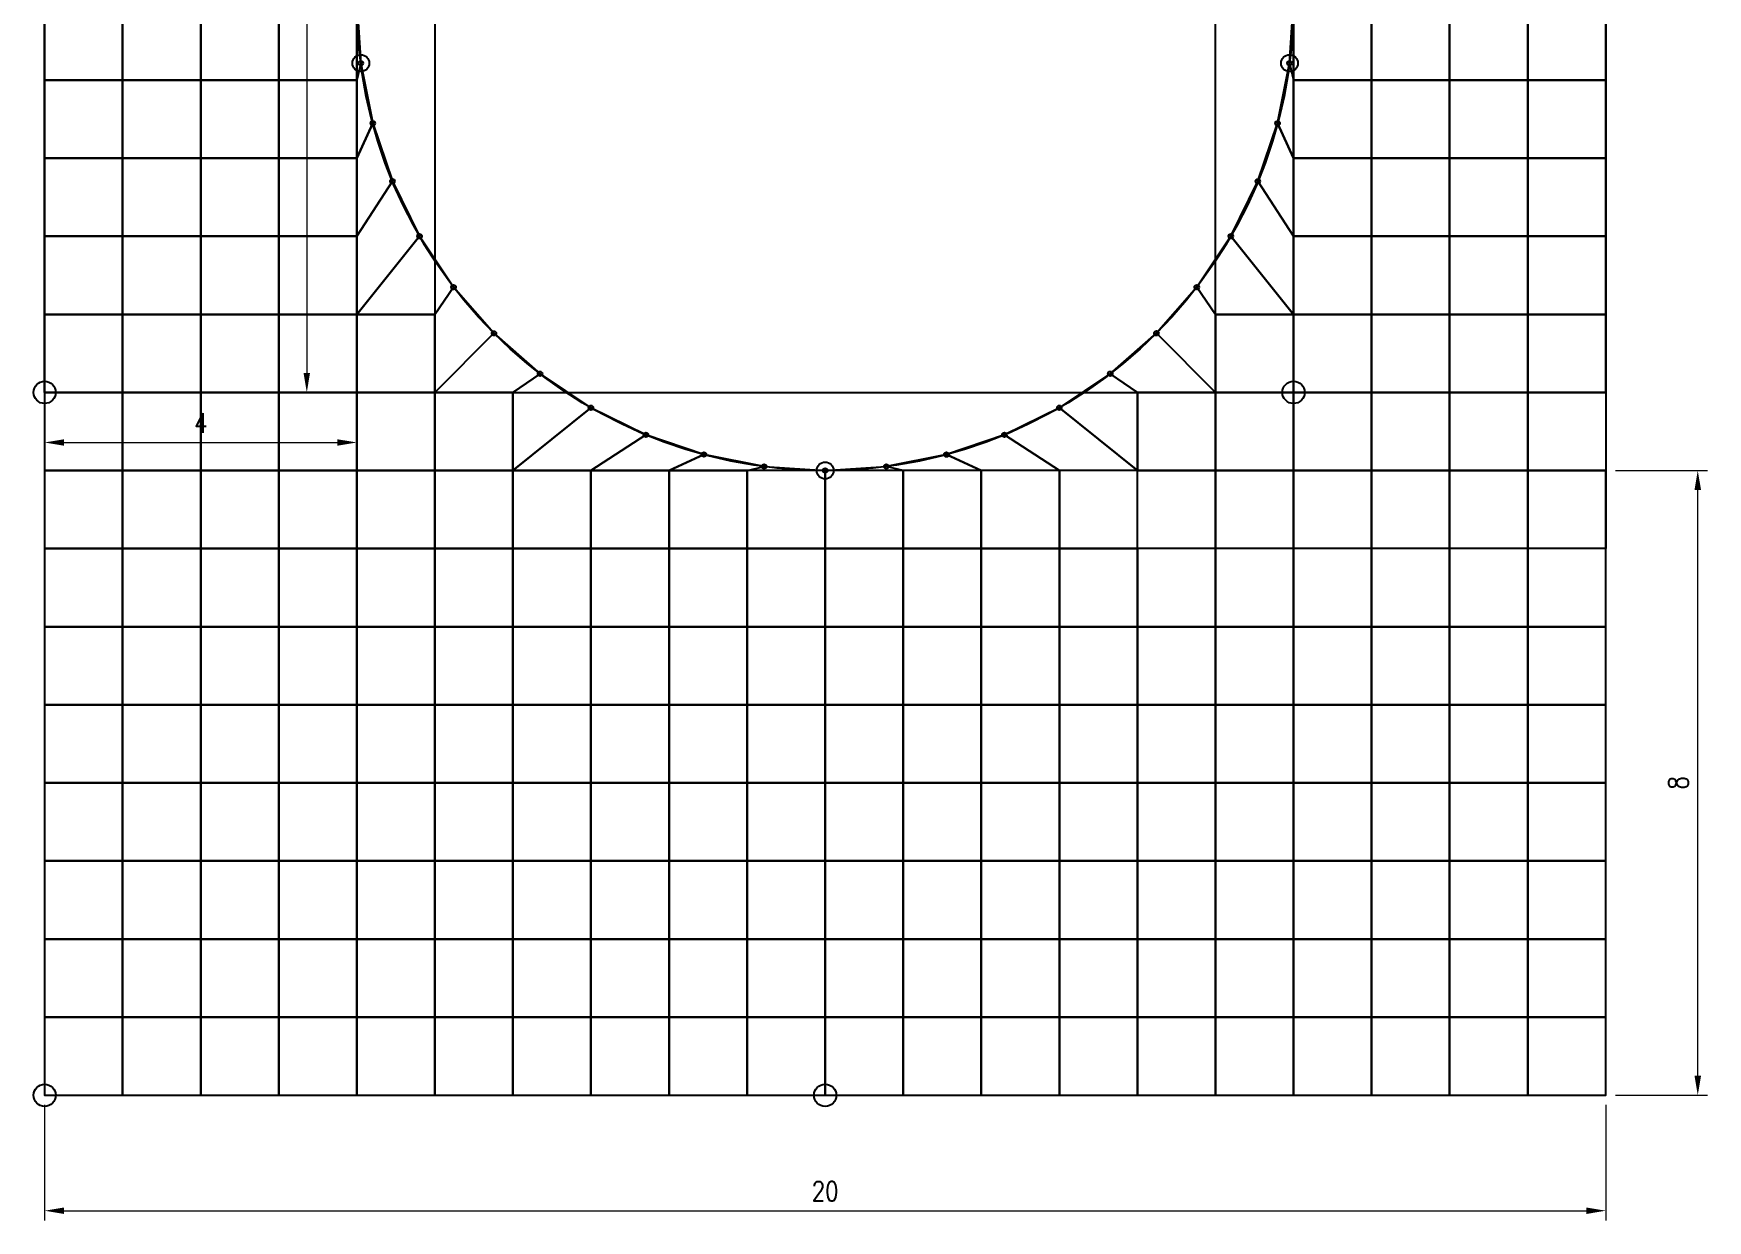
# Model space of a CAD drawing. Header units: millimetres. Extents: x -66 to 79, y -30 to 113.
# Drawn here: x -45.97 to -24.53, y 11.37 to 26.57 of the extents above; entities that cross this region are included whole.
import ezdxf

# ---------------------------------------------------------------- set-up
doc = ezdxf.new("R2010")
doc.units = ezdxf.units.MM
doc.layers.get('Defpoints').update_dxf_attribs({"color": 181})
for name, color, linetype in [('Contac_ele', 211, 'Continuous'), ('interface_blocks', 240, 'Continuous'), ('Interface_nodes', 161, 'Continuous'), ('Main_blokcs', 3, 'Continuous'), ('master_slave_nodes', 11, 'Continuous'), ('Segment_lining', 50, 'Continuous')]:
    doc.layers.add(name, color=color, linetype=linetype)
doc.styles.add('ROMANS', font='ROMANS.shx', dxfattribs={"width": 0.8})
doc.dimstyles.new('DIM_0.1', dxfattribs={"dimscale": 0.1, "dimtxt": 2.5, "dimasz": 2.5, "dimexe": 1.25, "dimexo": 1.25, "dimgap": 1.25, "dimtad": 1, "dimdec": 3, "dimzin": 11, "dimdsep": 46, "dimtxsty": 'ROMANS', "dimcen": 0, "dimclrd": 1, "dimclre": 1, "dimclrt": 7, "dimadec": 4, "dimazin": 3, "dimtfac": 1, "dimtdec": 3, "dimtofl": 0, "dimtmove": 2, "dimatfit": 3, "dimfxl": 1, "dimfrac": 2, "dimtolj": 1, "dimtzin": 11, "dimlwd": 0, "dimlwe": 0, "dimarcsym": 0})

# ---------------------------------------------------------------- blocks, each defined once
blk = doc.blocks.new('*D78')
at = {"layer": 'Contac_ele', "color": 1, "lineweight": 0, "transparency": 16777216}
for p, q in [((-45.828, 12.849), (-45.828, 11.37)), ((-25.828, 12.849), (-25.828, 11.37)), ((-45.578, 11.495), (-26.078, 11.495))]:
    blk.add_line(p, q, dxfattribs=at)
at = {"layer": 'Contac_ele', "color": 1, "transparency": 16777216}
for points in [[(-45.578, 11.536), (-45.578, 11.453), (-45.828, 11.495)], [(-26.078, 11.536), (-26.078, 11.453), (-25.828, 11.495)]]:
    blk.add_solid(points, dxfattribs=at)
at = {"layer": 'Defpoints', "color": 0, "transparency": 16777216}
for p in [(-45.828, 12.974), (-25.828, 12.974), (-25.828, 11.495)]:
    blk.add_point(p, dxfattribs=at)
at = {"layer": 'Contac_ele', "color": 7, "transparency": 16777216, "insert": (-35.828, 11.745), "char_height": 0.25, "attachment_point": 5, "style": 'ROMANS'}
blk.add_mtext('\\A1;20', dxfattribs=at)
blk = doc.blocks.new('*U76')
at = {"layer": 'master_slave_nodes'}
blk.add_circle((6, 6), 0.0296, dxfattribs=at)
blk = doc.blocks.new('*U77')
at = {"layer": 'Contac_ele', "color": 0, "linetype": 'ByBlock', "lineweight": -2, "transparency": 16777216}
for p, rotation in [((-29.88, 27.757), 97.49999999999997), ((-29.828, 26.974), 90), ((-29.88, 26.191), 82.4999999999971), ((-30.033, 28.527), 104.9999999999999), ((-30.033, 25.421), 74.99999999999717), ((-30.285, 29.27), 112.4999999999998), ((-30.285, 24.678), 67.49999999999736), ((-30.632, 29.974), 119.9999999999998), ((-30.632, 23.974), 59.99999999999739), ((-31.068, 30.626), 127.4999999999997), ((-31.068, 23.321), 52.49999999999743), ((-31.586, 31.216), 134.9999999999996), ((-31.586, 22.731), 44.99999999999746), ((-32.176, 31.734), 142.4999999999995), ((-32.176, 22.214), 37.49999999999741), ((-32.828, 32.17), 149.9999999999994), ((-32.828, 21.778), 29.99999999999749), ((-33.532, 32.517), 157.4999999999993), ((-33.532, 21.43), 22.4999999999975), ((-34.276, 32.769), 164.9999999999993), ((-34.276, 21.178), 14.99999999999756), ((-35.045, 32.922), 172.4999999999992), ((-35.045, 21.025), 7.499999999997625), ((-35.828, 32.974), 180), ((-36.612, 32.922), 187.4999999999991), ((-36.612, 21.025), 352.4999999999978), ((-37.381, 32.769), 194.999999999999), ((-37.381, 21.178), 344.9999999999978), ((-38.125, 32.517), 202.499999999999), ((-38.125, 21.43), 337.4999999999978), ((-38.828, 32.17), 209.9999999999989), ((-38.828, 21.778), 329.9999999999978), ((-39.481, 31.734), 217.4999999999989), ((-39.481, 22.214), 322.499999999998), ((-40.071, 31.216), 224.9999999999988), ((-40.071, 22.731), 314.9999999999979), ((-40.589, 30.626), 232.4999999999988), ((-40.589, 23.321), 307.499999999998), ((-41.025, 29.974), 239.9999999999987), ((-41.025, 23.974), 299.999999999998), ((-41.372, 29.27), 247.4999999999985), ((-41.372, 24.678), 292.4999999999981), ((-41.624, 28.527), 254.9999999999984), ((-41.777, 27.757), 262.4999999999984), ((-41.777, 26.191), 277.4999999999982), ((-41.624, 25.421), 284.9999999999982), ((-41.828, 26.974), 269.9999999999984)]:
    blk.add_blockref('*U76', p, dxfattribs=dict(at, rotation=rotation))
blk.add_blockref('*U76', (-35.828, 20.974), dxfattribs=at)
blk = doc.blocks.new('*D81')
at = {"layer": 'Defpoints', "color": 0, "transparency": 16777216}
for p in [(-25.828, 20.974), (-24.65, 20.974), (-25.828, 12.974)]:
    blk.add_point(p, dxfattribs=at)
at = {"layer": 'interface_blocks', "color": 1, "lineweight": 0, "transparency": 16777216}
for p, q in [((-25.703, 20.974), (-24.525, 20.974)), ((-24.65, 13.224), (-24.65, 20.724)), ((-25.703, 12.974), (-24.525, 12.974))]:
    blk.add_line(p, q, dxfattribs=at)
at = {"layer": 'interface_blocks', "color": 1, "transparency": 16777216}
for points in [[(-24.692, 20.724), (-24.608, 20.724), (-24.65, 20.974)], [(-24.692, 13.224), (-24.608, 13.224), (-24.65, 12.974)]]:
    blk.add_solid(points, dxfattribs=at)
at = {"layer": 'interface_blocks', "color": 7, "transparency": 16777216, "insert": (-24.9, 16.974), "char_height": 0.25, "attachment_point": 5, "rotation": 90, "style": 'ROMANS'}
blk.add_mtext('\\A1;8', dxfattribs=at)
blk = doc.blocks.new('*D82')
at = {"layer": 'Defpoints', "color": 0, "transparency": 16777216}
for p in [(-45.828, 21.974), (-41.828, 21.974), (-41.828, 21.333)]:
    blk.add_point(p, dxfattribs=at)
at = {"layer": 'interface_blocks', "color": 1, "lineweight": 0, "transparency": 16777216}
for p, q in [((-45.828, 21.849), (-45.828, 21.208)), ((-41.828, 21.849), (-41.828, 21.208)), ((-45.578, 21.333), (-42.078, 21.333))]:
    blk.add_line(p, q, dxfattribs=at)
at = {"layer": 'interface_blocks', "color": 1, "transparency": 16777216}
for points in [[(-45.578, 21.374), (-45.578, 21.291), (-45.828, 21.333)], [(-42.078, 21.374), (-42.078, 21.291), (-41.828, 21.333)]]:
    blk.add_solid(points, dxfattribs=at)
at = {"layer": 'interface_blocks', "color": 7, "transparency": 16777216, "insert": (-43.828, 21.583), "char_height": 0.25, "attachment_point": 5, "style": 'ROMANS'}
blk.add_mtext('\\A1;4', dxfattribs=at)
blk = doc.blocks.new('*D79')
at = {"layer": 'Defpoints', "color": 0, "transparency": 16777216}
for p in [(-41.828, 31.974), (-42.469, 21.974), (-41.828, 21.974)]:
    blk.add_point(p, dxfattribs=at)
at = {"layer": 'interface_blocks', "color": 1, "lineweight": 0, "transparency": 16777216}
for p, q in [((-41.953, 31.974), (-42.594, 31.974)), ((-42.469, 31.724), (-42.469, 22.224)), ((-41.953, 21.974), (-42.594, 21.974))]:
    blk.add_line(p, q, dxfattribs=at)
at = {"layer": 'interface_blocks', "color": 1, "transparency": 16777216}
for points in [[(-42.511, 31.724), (-42.428, 31.724), (-42.469, 31.974)], [(-42.511, 22.224), (-42.428, 22.224), (-42.469, 21.974)]]:
    blk.add_solid(points, dxfattribs=at)
at = {"layer": 'interface_blocks', "color": 7, "transparency": 16777216, "insert": (-42.719, 26.974), "char_height": 0.25, "attachment_point": 5, "rotation": 90, "style": 'ROMANS'}
blk.add_mtext('\\A1;10', dxfattribs=at)

msp = doc.modelspace()

# ---------------------------------------------------------------- linework, layer by layer
for points in [[(-45.8285, 25.9737), (-44.8285, 25.9737), (-44.8285, 26.9737), (-45.8285, 26.9737)], [(-44.8285, 25.9737), (-43.8285, 25.9737), (-43.8285, 26.9737), (-44.8285, 26.9737)], [(-43.8285, 25.9737), (-42.8285, 25.9737), (-42.8285, 26.9737), (-43.8285, 26.9737)], [(-42.8285, 25.9737), (-41.8285, 25.9737), (-41.8285, 26.9737), (-42.8285, 26.9737)], [(-28.8285, 25.9737), (-29.8285, 25.9737), (-29.8285, 26.9737), (-28.8285, 26.9737)], [(-27.8285, 25.9737), (-28.8285, 25.9737), (-28.8285, 26.9737), (-27.8285, 26.9737)], [(-26.8285, 25.9737), (-27.8285, 25.9737), (-27.8285, 26.9737), (-26.8285, 26.9737)], [(-25.8285, 25.9737), (-26.8285, 25.9737), (-26.8285, 26.9737), (-25.8285, 26.9737)], [(-45.8285, 24.9737), (-44.8285, 24.9737), (-44.8285, 25.9737), (-45.8285, 25.9737)], [(-44.8285, 24.9737), (-43.8285, 24.9737), (-43.8285, 25.9737), (-44.8285, 25.9737)], [(-43.8285, 24.9737), (-42.8285, 24.9737), (-42.8285, 25.9737), (-43.8285, 25.9737)], [(-42.8285, 24.9737), (-41.8285, 24.9737), (-41.8285, 25.9737), (-42.8285, 25.9737)], [(-28.8285, 24.9737), (-29.8285, 24.9737), (-29.8285, 25.9737), (-28.8285, 25.9737)], [(-27.8285, 24.9737), (-28.8285, 24.9737), (-28.8285, 25.9737), (-27.8285, 25.9737)], [(-26.8285, 24.9737), (-27.8285, 24.9737), (-27.8285, 25.9737), (-26.8285, 25.9737)], [(-25.8285, 24.9737), (-26.8285, 24.9737), (-26.8285, 25.9737), (-25.8285, 25.9737)], [(-45.8285, 23.9737), (-44.8285, 23.9737), (-44.8285, 24.9737), (-45.8285, 24.9737)], [(-44.8285, 23.9737), (-43.8285, 23.9737), (-43.8285, 24.9737), (-44.8285, 24.9737)], [(-43.8285, 23.9737), (-42.8285, 23.9737), (-42.8285, 24.9737), (-43.8285, 24.9737)], [(-42.8285, 23.9737), (-41.8285, 23.9737), (-41.8285, 24.9737), (-42.8285, 24.9737)], [(-28.8285, 23.9737), (-29.8285, 23.9737), (-29.8285, 24.9737), (-28.8285, 24.9737)], [(-27.8285, 23.9737), (-28.8285, 23.9737), (-28.8285, 24.9737), (-27.8285, 24.9737)], [(-26.8285, 23.9737), (-27.8285, 23.9737), (-27.8285, 24.9737), (-26.8285, 24.9737)], [(-25.8285, 23.9737), (-26.8285, 23.9737), (-26.8285, 24.9737), (-25.8285, 24.9737)], [(-45.8285, 22.9737), (-44.8285, 22.9737), (-44.8285, 23.9737), (-45.8285, 23.9737)], [(-44.8285, 22.9737), (-43.8285, 22.9737), (-43.8285, 23.9737), (-44.8285, 23.9737)], [(-43.8285, 22.9737), (-42.8285, 22.9737), (-42.8285, 23.9737), (-43.8285, 23.9737)], [(-42.8285, 22.9737), (-41.8285, 22.9737), (-41.8285, 23.9737), (-42.8285, 23.9737)], [(-28.8285, 22.9737), (-29.8285, 22.9737), (-29.8285, 23.9737), (-28.8285, 23.9737)], [(-27.8285, 22.9737), (-28.8285, 22.9737), (-28.8285, 23.9737), (-27.8285, 23.9737)], [(-26.8285, 22.9737), (-27.8285, 22.9737), (-27.8285, 23.9737), (-26.8285, 23.9737)], [(-25.8285, 22.9737), (-26.8285, 22.9737), (-26.8285, 23.9737), (-25.8285, 23.9737)], [(-45.8285, 21.9737), (-44.8285, 21.9737), (-44.8285, 22.9737), (-45.8285, 22.9737)], [(-44.8285, 21.9737), (-43.8285, 21.9737), (-43.8285, 22.9737), (-44.8285, 22.9737)], [(-43.8285, 21.9737), (-42.8285, 21.9737), (-42.8285, 22.9737), (-43.8285, 22.9737)], [(-42.8285, 21.9737), (-41.8285, 21.9737), (-41.8285, 22.9737), (-42.8285, 22.9737)], [(-41.8285, 21.9737), (-40.8285, 21.9737), (-40.8285, 22.9737), (-41.8285, 22.9737)], [(-29.8285, 21.9737), (-30.8285, 21.9737), (-30.8285, 22.9737), (-29.8285, 22.9737)], [(-28.8285, 21.9737), (-29.8285, 21.9737), (-29.8285, 22.9737), (-28.8285, 22.9737)], [(-27.8285, 21.9737), (-28.8285, 21.9737), (-28.8285, 22.9737), (-27.8285, 22.9737)], [(-26.8285, 21.9737), (-27.8285, 21.9737), (-27.8285, 22.9737), (-26.8285, 22.9737)], [(-25.8285, 21.9737), (-26.8285, 21.9737), (-26.8285, 22.9737), (-25.8285, 22.9737)], [(-45.8285, 20.9737), (-44.8285, 20.9737), (-44.8285, 21.9737), (-45.8285, 21.9737)], [(-44.8285, 20.9737), (-43.8285, 20.9737), (-43.8285, 21.9737), (-44.8285, 21.9737)], [(-43.8285, 20.9737), (-42.8285, 20.9737), (-42.8285, 21.9737), (-43.8285, 21.9737)], [(-42.8285, 20.9737), (-41.8285, 20.9737), (-41.8285, 21.9737), (-42.8285, 21.9737)], [(-41.8285, 20.9737), (-40.8285, 20.9737), (-40.8285, 21.9737), (-41.8285, 21.9737)], [(-40.8285, 20.9737), (-39.8285, 20.9737), (-39.8285, 21.9737), (-40.8285, 21.9737)], [(-30.8285, 20.9737), (-31.8285, 20.9737), (-31.8285, 21.9737), (-30.8285, 21.9737)], [(-29.8285, 20.9737), (-30.8285, 20.9737), (-30.8285, 21.9737), (-29.8285, 21.9737)], [(-28.8285, 20.9737), (-29.8285, 20.9737), (-29.8285, 21.9737), (-28.8285, 21.9737)], [(-27.8285, 20.9737), (-28.8285, 20.9737), (-28.8285, 21.9737), (-27.8285, 21.9737)], [(-26.8285, 20.9737), (-27.8285, 20.9737), (-27.8285, 21.9737), (-26.8285, 21.9737)], [(-25.8285, 20.9737), (-26.8285, 20.9737), (-26.8285, 21.9737), (-25.8285, 21.9737)], [(-45.8285, 19.9737), (-44.8285, 19.9737), (-44.8285, 20.9737), (-45.8285, 20.9737)], [(-44.8285, 19.9737), (-43.8285, 19.9737), (-43.8285, 20.9737), (-44.8285, 20.9737)], [(-43.8285, 19.9737), (-42.8285, 19.9737), (-42.8285, 20.9737), (-43.8285, 20.9737)], [(-42.8285, 19.9737), (-41.8285, 19.9737), (-41.8285, 20.9737), (-42.8285, 20.9737)], [(-41.8285, 19.9737), (-40.8285, 19.9737), (-40.8285, 20.9737), (-41.8285, 20.9737)], [(-40.8285, 19.9737), (-39.8285, 19.9737), (-39.8285, 20.9737), (-40.8285, 20.9737)], [(-39.8285, 19.9737), (-38.8285, 19.9737), (-38.8285, 20.9737), (-39.8285, 20.9737)], [(-38.8285, 19.9737), (-37.8285, 19.9737), (-37.8285, 20.9737), (-38.8285, 20.9737)], [(-37.8285, 19.9737), (-36.8285, 19.9737), (-36.8285, 20.9737), (-37.8285, 20.9737)], [(-36.8285, 19.9737), (-35.8285, 19.9737), (-35.8285, 20.9737), (-36.8285, 20.9737)], [(-35.8285, 19.9737), (-34.8285, 19.9737), (-34.8285, 20.9737), (-35.8285, 20.9737)], [(-34.8285, 19.9737), (-33.8285, 19.9737), (-33.8285, 20.9737), (-34.8285, 20.9737)], [(-33.8285, 19.9737), (-32.8285, 19.9737), (-32.8285, 20.9737), (-33.8285, 20.9737)], [(-32.8285, 19.9737), (-31.8285, 19.9737), (-31.8285, 20.9737), (-32.8285, 20.9737)], [(-30.8285, 19.9737), (-31.8285, 19.9737), (-31.8285, 20.9737), (-30.8285, 20.9737)], [(-29.8285, 19.9737), (-30.8285, 19.9737), (-30.8285, 20.9737), (-29.8285, 20.9737)], [(-28.8285, 19.9737), (-29.8285, 19.9737), (-29.8285, 20.9737), (-28.8285, 20.9737)], [(-27.8285, 19.9737), (-28.8285, 19.9737), (-28.8285, 20.9737), (-27.8285, 20.9737)], [(-26.8285, 19.9737), (-27.8285, 19.9737), (-27.8285, 20.9737), (-26.8285, 20.9737)], [(-25.8285, 19.9737), (-26.8285, 19.9737), (-26.8285, 20.9737), (-25.8285, 20.9737)], [(-45.8285, 18.9737), (-44.8285, 18.9737), (-44.8285, 19.9737), (-45.8285, 19.9737)], [(-44.8285, 18.9737), (-43.8285, 18.9737), (-43.8285, 19.9737), (-44.8285, 19.9737)], [(-43.8285, 18.9737), (-42.8285, 18.9737), (-42.8285, 19.9737), (-43.8285, 19.9737)], [(-42.8285, 18.9737), (-41.8285, 18.9737), (-41.8285, 19.9737), (-42.8285, 19.9737)], [(-41.8285, 18.9737), (-40.8285, 18.9737), (-40.8285, 19.9737), (-41.8285, 19.9737)], [(-40.8285, 18.9737), (-39.8285, 18.9737), (-39.8285, 19.9737), (-40.8285, 19.9737)], [(-39.8285, 18.9737), (-38.8285, 18.9737), (-38.8285, 19.9737), (-39.8285, 19.9737)], [(-38.8285, 18.9737), (-37.8285, 18.9737), (-37.8285, 19.9737), (-38.8285, 19.9737)], [(-37.8285, 18.9737), (-36.8285, 18.9737), (-36.8285, 19.9737), (-37.8285, 19.9737)], [(-36.8285, 18.9737), (-35.8285, 18.9737), (-35.8285, 19.9737), (-36.8285, 19.9737)], [(-35.8285, 18.9737), (-34.8285, 18.9737), (-34.8285, 19.9737), (-35.8285, 19.9737)], [(-34.8285, 18.9737), (-33.8285, 18.9737), (-33.8285, 19.9737), (-34.8285, 19.9737)], [(-33.8285, 18.9737), (-32.8285, 18.9737), (-32.8285, 19.9737), (-33.8285, 19.9737)], [(-32.8285, 18.9737), (-31.8285, 18.9737), (-31.8285, 19.9737), (-32.8285, 19.9737)], [(-31.8285, 18.9737), (-30.8285, 18.9737), (-30.8285, 19.9737), (-31.8285, 19.9737)], [(-30.8285, 18.9737), (-29.8285, 18.9737), (-29.8285, 19.9737), (-30.8285, 19.9737)], [(-29.8285, 18.9737), (-28.8285, 18.9737), (-28.8285, 19.9737), (-29.8285, 19.9737)], [(-28.8285, 18.9737), (-27.8285, 18.9737), (-27.8285, 19.9737), (-28.8285, 19.9737)], [(-27.8285, 18.9737), (-26.8285, 18.9737), (-26.8285, 19.9737), (-27.8285, 19.9737)], [(-26.8285, 18.9737), (-25.8285, 18.9737), (-25.8285, 19.9737), (-26.8285, 19.9737)], [(-45.8285, 17.9737), (-44.8285, 17.9737), (-44.8285, 18.9737), (-45.8285, 18.9737)], [(-44.8285, 17.9737), (-43.8285, 17.9737), (-43.8285, 18.9737), (-44.8285, 18.9737)], [(-43.8285, 17.9737), (-42.8285, 17.9737), (-42.8285, 18.9737), (-43.8285, 18.9737)], [(-42.8285, 17.9737), (-41.8285, 17.9737), (-41.8285, 18.9737), (-42.8285, 18.9737)], [(-41.8285, 17.9737), (-40.8285, 17.9737), (-40.8285, 18.9737), (-41.8285, 18.9737)], [(-40.8285, 17.9737), (-39.8285, 17.9737), (-39.8285, 18.9737), (-40.8285, 18.9737)], [(-39.8285, 17.9737), (-38.8285, 17.9737), (-38.8285, 18.9737), (-39.8285, 18.9737)], [(-38.8285, 17.9737), (-37.8285, 17.9737), (-37.8285, 18.9737), (-38.8285, 18.9737)], [(-37.8285, 17.9737), (-36.8285, 17.9737), (-36.8285, 18.9737), (-37.8285, 18.9737)], [(-36.8285, 17.9737), (-35.8285, 17.9737), (-35.8285, 18.9737), (-36.8285, 18.9737)], [(-35.8285, 17.9737), (-34.8285, 17.9737), (-34.8285, 18.9737), (-35.8285, 18.9737)], [(-34.8285, 17.9737), (-33.8285, 17.9737), (-33.8285, 18.9737), (-34.8285, 18.9737)], [(-33.8285, 17.9737), (-32.8285, 17.9737), (-32.8285, 18.9737), (-33.8285, 18.9737)], [(-32.8285, 17.9737), (-31.8285, 17.9737), (-31.8285, 18.9737), (-32.8285, 18.9737)], [(-31.8285, 17.9737), (-30.8285, 17.9737), (-30.8285, 18.9737), (-31.8285, 18.9737)], [(-30.8285, 17.9737), (-29.8285, 17.9737), (-29.8285, 18.9737), (-30.8285, 18.9737)], [(-29.8285, 17.9737), (-28.8285, 17.9737), (-28.8285, 18.9737), (-29.8285, 18.9737)], [(-28.8285, 17.9737), (-27.8285, 17.9737), (-27.8285, 18.9737), (-28.8285, 18.9737)], [(-27.8285, 17.9737), (-26.8285, 17.9737), (-26.8285, 18.9737), (-27.8285, 18.9737)], [(-26.8285, 17.9737), (-25.8285, 17.9737), (-25.8285, 18.9737), (-26.8285, 18.9737)], [(-45.8285, 16.9737), (-44.8285, 16.9737), (-44.8285, 17.9737), (-45.8285, 17.9737)], [(-44.8285, 16.9737), (-43.8285, 16.9737), (-43.8285, 17.9737), (-44.8285, 17.9737)], [(-43.8285, 16.9737), (-42.8285, 16.9737), (-42.8285, 17.9737), (-43.8285, 17.9737)], [(-42.8285, 16.9737), (-41.8285, 16.9737), (-41.8285, 17.9737), (-42.8285, 17.9737)], [(-41.8285, 16.9737), (-40.8285, 16.9737), (-40.8285, 17.9737), (-41.8285, 17.9737)], [(-40.8285, 16.9737), (-39.8285, 16.9737), (-39.8285, 17.9737), (-40.8285, 17.9737)], [(-39.8285, 16.9737), (-38.8285, 16.9737), (-38.8285, 17.9737), (-39.8285, 17.9737)], [(-38.8285, 16.9737), (-37.8285, 16.9737), (-37.8285, 17.9737), (-38.8285, 17.9737)], [(-37.8285, 16.9737), (-36.8285, 16.9737), (-36.8285, 17.9737), (-37.8285, 17.9737)], [(-36.8285, 16.9737), (-35.8285, 16.9737), (-35.8285, 17.9737), (-36.8285, 17.9737)], [(-35.8285, 16.9737), (-34.8285, 16.9737), (-34.8285, 17.9737), (-35.8285, 17.9737)], [(-34.8285, 16.9737), (-33.8285, 16.9737), (-33.8285, 17.9737), (-34.8285, 17.9737)], [(-33.8285, 16.9737), (-32.8285, 16.9737), (-32.8285, 17.9737), (-33.8285, 17.9737)], [(-32.8285, 16.9737), (-31.8285, 16.9737), (-31.8285, 17.9737), (-32.8285, 17.9737)], [(-31.8285, 16.9737), (-30.8285, 16.9737), (-30.8285, 17.9737), (-31.8285, 17.9737)], [(-30.8285, 16.9737), (-29.8285, 16.9737), (-29.8285, 17.9737), (-30.8285, 17.9737)], [(-29.8285, 16.9737), (-28.8285, 16.9737), (-28.8285, 17.9737), (-29.8285, 17.9737)], [(-28.8285, 16.9737), (-27.8285, 16.9737), (-27.8285, 17.9737), (-28.8285, 17.9737)], [(-27.8285, 16.9737), (-26.8285, 16.9737), (-26.8285, 17.9737), (-27.8285, 17.9737)], [(-26.8285, 16.9737), (-25.8285, 16.9737), (-25.8285, 17.9737), (-26.8285, 17.9737)], [(-45.8285, 15.9737), (-44.8285, 15.9737), (-44.8285, 16.9737), (-45.8285, 16.9737)], [(-44.8285, 15.9737), (-43.8285, 15.9737), (-43.8285, 16.9737), (-44.8285, 16.9737)], [(-43.8285, 15.9737), (-42.8285, 15.9737), (-42.8285, 16.9737), (-43.8285, 16.9737)], [(-42.8285, 15.9737), (-41.8285, 15.9737), (-41.8285, 16.9737), (-42.8285, 16.9737)], [(-41.8285, 15.9737), (-40.8285, 15.9737), (-40.8285, 16.9737), (-41.8285, 16.9737)], [(-40.8285, 15.9737), (-39.8285, 15.9737), (-39.8285, 16.9737), (-40.8285, 16.9737)], [(-39.8285, 15.9737), (-38.8285, 15.9737), (-38.8285, 16.9737), (-39.8285, 16.9737)], [(-38.8285, 15.9737), (-37.8285, 15.9737), (-37.8285, 16.9737), (-38.8285, 16.9737)], [(-37.8285, 15.9737), (-36.8285, 15.9737), (-36.8285, 16.9737), (-37.8285, 16.9737)], [(-36.8285, 15.9737), (-35.8285, 15.9737), (-35.8285, 16.9737), (-36.8285, 16.9737)], [(-35.8285, 15.9737), (-34.8285, 15.9737), (-34.8285, 16.9737), (-35.8285, 16.9737)], [(-34.8285, 15.9737), (-33.8285, 15.9737), (-33.8285, 16.9737), (-34.8285, 16.9737)], [(-33.8285, 15.9737), (-32.8285, 15.9737), (-32.8285, 16.9737), (-33.8285, 16.9737)], [(-32.8285, 15.9737), (-31.8285, 15.9737), (-31.8285, 16.9737), (-32.8285, 16.9737)], [(-31.8285, 15.9737), (-30.8285, 15.9737), (-30.8285, 16.9737), (-31.8285, 16.9737)], [(-30.8285, 15.9737), (-29.8285, 15.9737), (-29.8285, 16.9737), (-30.8285, 16.9737)], [(-29.8285, 15.9737), (-28.8285, 15.9737), (-28.8285, 16.9737), (-29.8285, 16.9737)], [(-28.8285, 15.9737), (-27.8285, 15.9737), (-27.8285, 16.9737), (-28.8285, 16.9737)], [(-27.8285, 15.9737), (-26.8285, 15.9737), (-26.8285, 16.9737), (-27.8285, 16.9737)], [(-26.8285, 15.9737), (-25.8285, 15.9737), (-25.8285, 16.9737), (-26.8285, 16.9737)], [(-45.8285, 14.9737), (-44.8285, 14.9737), (-44.8285, 15.9737), (-45.8285, 15.9737)], [(-44.8285, 14.9737), (-43.8285, 14.9737), (-43.8285, 15.9737), (-44.8285, 15.9737)], [(-43.8285, 14.9737), (-42.8285, 14.9737), (-42.8285, 15.9737), (-43.8285, 15.9737)], [(-42.8285, 14.9737), (-41.8285, 14.9737), (-41.8285, 15.9737), (-42.8285, 15.9737)], [(-41.8285, 14.9737), (-40.8285, 14.9737), (-40.8285, 15.9737), (-41.8285, 15.9737)], [(-40.8285, 14.9737), (-39.8285, 14.9737), (-39.8285, 15.9737), (-40.8285, 15.9737)], [(-39.8285, 14.9737), (-38.8285, 14.9737), (-38.8285, 15.9737), (-39.8285, 15.9737)], [(-38.8285, 14.9737), (-37.8285, 14.9737), (-37.8285, 15.9737), (-38.8285, 15.9737)], [(-37.8285, 14.9737), (-36.8285, 14.9737), (-36.8285, 15.9737), (-37.8285, 15.9737)], [(-36.8285, 14.9737), (-35.8285, 14.9737), (-35.8285, 15.9737), (-36.8285, 15.9737)], [(-35.8285, 14.9737), (-34.8285, 14.9737), (-34.8285, 15.9737), (-35.8285, 15.9737)], [(-34.8285, 14.9737), (-33.8285, 14.9737), (-33.8285, 15.9737), (-34.8285, 15.9737)], [(-33.8285, 14.9737), (-32.8285, 14.9737), (-32.8285, 15.9737), (-33.8285, 15.9737)], [(-32.8285, 14.9737), (-31.8285, 14.9737), (-31.8285, 15.9737), (-32.8285, 15.9737)], [(-31.8285, 14.9737), (-30.8285, 14.9737), (-30.8285, 15.9737), (-31.8285, 15.9737)], [(-30.8285, 14.9737), (-29.8285, 14.9737), (-29.8285, 15.9737), (-30.8285, 15.9737)], [(-29.8285, 14.9737), (-28.8285, 14.9737), (-28.8285, 15.9737), (-29.8285, 15.9737)], [(-28.8285, 14.9737), (-27.8285, 14.9737), (-27.8285, 15.9737), (-28.8285, 15.9737)], [(-27.8285, 14.9737), (-26.8285, 14.9737), (-26.8285, 15.9737), (-27.8285, 15.9737)], [(-26.8285, 14.9737), (-25.8285, 14.9737), (-25.8285, 15.9737), (-26.8285, 15.9737)], [(-45.8285, 13.9737), (-44.8285, 13.9737), (-44.8285, 14.9737), (-45.8285, 14.9737)], [(-44.8285, 13.9737), (-43.8285, 13.9737), (-43.8285, 14.9737), (-44.8285, 14.9737)], [(-43.8285, 13.9737), (-42.8285, 13.9737), (-42.8285, 14.9737), (-43.8285, 14.9737)], [(-42.8285, 13.9737), (-41.8285, 13.9737), (-41.8285, 14.9737), (-42.8285, 14.9737)], [(-41.8285, 13.9737), (-40.8285, 13.9737), (-40.8285, 14.9737), (-41.8285, 14.9737)], [(-40.8285, 13.9737), (-39.8285, 13.9737), (-39.8285, 14.9737), (-40.8285, 14.9737)], [(-39.8285, 13.9737), (-38.8285, 13.9737), (-38.8285, 14.9737), (-39.8285, 14.9737)], [(-38.8285, 13.9737), (-37.8285, 13.9737), (-37.8285, 14.9737), (-38.8285, 14.9737)], [(-37.8285, 13.9737), (-36.8285, 13.9737), (-36.8285, 14.9737), (-37.8285, 14.9737)], [(-36.8285, 13.9737), (-35.8285, 13.9737), (-35.8285, 14.9737), (-36.8285, 14.9737)], [(-35.8285, 13.9737), (-34.8285, 13.9737), (-34.8285, 14.9737), (-35.8285, 14.9737)], [(-34.8285, 13.9737), (-33.8285, 13.9737), (-33.8285, 14.9737), (-34.8285, 14.9737)], [(-33.8285, 13.9737), (-32.8285, 13.9737), (-32.8285, 14.9737), (-33.8285, 14.9737)], [(-32.8285, 13.9737), (-31.8285, 13.9737), (-31.8285, 14.9737), (-32.8285, 14.9737)], [(-31.8285, 13.9737), (-30.8285, 13.9737), (-30.8285, 14.9737), (-31.8285, 14.9737)], [(-30.8285, 13.9737), (-29.8285, 13.9737), (-29.8285, 14.9737), (-30.8285, 14.9737)], [(-29.8285, 13.9737), (-28.8285, 13.9737), (-28.8285, 14.9737), (-29.8285, 14.9737)], [(-28.8285, 13.9737), (-27.8285, 13.9737), (-27.8285, 14.9737), (-28.8285, 14.9737)], [(-27.8285, 13.9737), (-26.8285, 13.9737), (-26.8285, 14.9737), (-27.8285, 14.9737)], [(-26.8285, 13.9737), (-25.8285, 13.9737), (-25.8285, 14.9737), (-26.8285, 14.9737)], [(-45.8285, 12.9737), (-44.8285, 12.9737), (-44.8285, 13.9737), (-45.8285, 13.9737)], [(-44.8285, 12.9737), (-43.8285, 12.9737), (-43.8285, 13.9737), (-44.8285, 13.9737)], [(-43.8285, 12.9737), (-42.8285, 12.9737), (-42.8285, 13.9737), (-43.8285, 13.9737)], [(-42.8285, 12.9737), (-41.8285, 12.9737), (-41.8285, 13.9737), (-42.8285, 13.9737)], [(-41.8285, 12.9737), (-40.8285, 12.9737), (-40.8285, 13.9737), (-41.8285, 13.9737)], [(-40.8285, 12.9737), (-39.8285, 12.9737), (-39.8285, 13.9737), (-40.8285, 13.9737)], [(-39.8285, 12.9737), (-38.8285, 12.9737), (-38.8285, 13.9737), (-39.8285, 13.9737)], [(-38.8285, 12.9737), (-37.8285, 12.9737), (-37.8285, 13.9737), (-38.8285, 13.9737)], [(-37.8285, 12.9737), (-36.8285, 12.9737), (-36.8285, 13.9737), (-37.8285, 13.9737)], [(-36.8285, 12.9737), (-35.8285, 12.9737), (-35.8285, 13.9737), (-36.8285, 13.9737)], [(-35.8285, 12.9737), (-34.8285, 12.9737), (-34.8285, 13.9737), (-35.8285, 13.9737)], [(-34.8285, 12.9737), (-33.8285, 12.9737), (-33.8285, 13.9737), (-34.8285, 13.9737)], [(-33.8285, 12.9737), (-32.8285, 12.9737), (-32.8285, 13.9737), (-33.8285, 13.9737)], [(-32.8285, 12.9737), (-31.8285, 12.9737), (-31.8285, 13.9737), (-32.8285, 13.9737)], [(-31.8285, 12.9737), (-30.8285, 12.9737), (-30.8285, 13.9737), (-31.8285, 13.9737)], [(-30.8285, 12.9737), (-29.8285, 12.9737), (-29.8285, 13.9737), (-30.8285, 13.9737)], [(-29.8285, 12.9737), (-28.8285, 12.9737), (-28.8285, 13.9737), (-29.8285, 13.9737)], [(-28.8285, 12.9737), (-27.8285, 12.9737), (-27.8285, 13.9737), (-28.8285, 13.9737)], [(-27.8285, 12.9737), (-26.8285, 12.9737), (-26.8285, 13.9737), (-27.8285, 13.9737)], [(-26.8285, 12.9737), (-25.8285, 12.9737), (-25.8285, 13.9737), (-26.8285, 13.9737)]]:
    msp.add_lwpolyline(points, close=True)
for centre, radius in [((-35.8285, 26.9737), 6), ((-45.8285, 21.9737), 0.1422), ((-29.8285, 21.9737), 0.1422), ((-45.8285, 12.9737), 0.1422), ((-35.8285, 12.9737), 0.1422)]:
    msp.add_circle(centre, radius)
at = {"layer": 'interface_blocks'}
for points in [[(-41.8285, 24.9737), (-41.624, 25.4208), (-41.7771, 26.1905), (-41.8285, 25.9737), (-41.8285, 24.9737)], [(-29.8285, 24.9737), (-30.0329, 25.4208), (-29.8798, 26.1905), (-29.8285, 25.9737), (-29.8285, 24.9737)], [(-41.8285, 24.9737), (-41.8285, 23.9737), (-41.3717, 24.6776), (-41.624, 25.4208), (-41.8285, 24.9737)], [(-29.8285, 24.9737), (-29.8285, 23.9737), (-30.2852, 24.6776), (-30.0329, 25.4208), (-29.8285, 24.9737)], [(-41.8285, 22.9737), (-41.0246, 23.9737), (-41.3717, 24.6776), (-41.8285, 23.9737), (-41.8285, 22.9737)], [(-29.8285, 22.9737), (-30.6323, 23.9737), (-30.2852, 24.6776), (-29.8285, 23.9737), (-29.8285, 22.9737)], [(-41.8285, 22.9737), (-40.8285, 22.9737), (-40.5886, 23.3211), (-41.0246, 23.9737), (-41.8285, 22.9737)], [(-29.8285, 22.9737), (-30.8285, 22.9737), (-31.0683, 23.3211), (-30.6323, 23.9737), (-29.8285, 22.9737)], [(-40.8285, 21.9737), (-40.0711, 22.731), (-40.5886, 23.3211), (-40.8285, 22.9737), (-40.8285, 21.9737)], [(-30.8285, 21.9737), (-31.5858, 22.731), (-31.0683, 23.3211), (-30.8285, 22.9737), (-30.8285, 21.9737)], [(-39.8285, 21.9737), (-39.481, 22.2136), (-40.0711, 22.731), (-40.8285, 21.9737), (-39.8285, 21.9737)], [(-31.8285, 21.9737), (-32.1759, 22.2136), (-31.5858, 22.731), (-30.8285, 21.9737), (-31.8285, 21.9737)], [(-39.8285, 20.9737), (-38.8285, 21.7775), (-39.481, 22.2136), (-39.8285, 21.9737), (-39.8285, 20.9737)], [(-31.8285, 20.9737), (-32.8285, 21.7775), (-32.1759, 22.2136), (-31.8285, 21.9737), (-31.8285, 20.9737)], [(-38.8285, 20.9737), (-38.1246, 21.4304), (-38.8285, 21.7775), (-39.8285, 20.9737), (-38.8285, 20.9737)], [(-32.8285, 20.9737), (-33.5324, 21.4304), (-32.8285, 21.7775), (-31.8285, 20.9737), (-32.8285, 20.9737)], [(-37.8285, 20.9737), (-37.3814, 21.1781), (-38.1246, 21.4304), (-38.8285, 20.9737), (-37.8285, 20.9737)], [(-33.8285, 20.9737), (-34.2755, 21.1781), (-33.5324, 21.4304), (-32.8285, 20.9737), (-33.8285, 20.9737)], [(-36.8285, 20.9737), (-36.6116, 21.025), (-37.3814, 21.1781), (-37.8285, 20.9737), (-36.8285, 20.9737)], [(-34.8285, 20.9737), (-35.0453, 21.025), (-34.2755, 21.1781), (-33.8285, 20.9737), (-34.8285, 20.9737)]]:
    msp.add_lwpolyline(points, dxfattribs=at)
at = {"layer": 'Interface_nodes'}
for points in [[(-39.8285, 31.9737), (-40.8285, 31.9737), (-40.8285, 30.9737), (-40.8285, 22.9737), (-40.8285, 21.9737), (-39.8285, 21.9737), (-31.8285, 21.9737), (-30.8285, 21.9737), (-30.8285, 22.9737), (-30.8285, 30.9737), (-30.8285, 31.9737), (-31.8285, 31.9737)], [(-41.7771, 26.1905), (-41.624, 25.4208), (-41.3717, 24.6776), (-41.0246, 23.9737), (-40.5886, 23.3211), (-40.0711, 22.731), (-39.481, 22.2136), (-38.8285, 21.7775), (-38.1246, 21.4304), (-37.3814, 21.1781), (-36.6116, 21.025)], [(-29.8798, 26.1905), (-30.0329, 25.4208), (-30.2852, 24.6776), (-30.6323, 23.9737), (-31.0683, 23.3211), (-31.5858, 22.731), (-32.1759, 22.2136), (-32.8285, 21.7775), (-33.5324, 21.4304), (-34.2755, 21.1781), (-35.0453, 21.025)]]:
    msp.add_lwpolyline(points, dxfattribs=at)
at = {"layer": 'Main_blokcs'}
for points in [[(-45.8285, 31.9737), (-41.8285, 31.9737), (-41.8285, 21.9737), (-45.8285, 21.9737)], [(-25.8285, 31.9737), (-29.8285, 31.9737), (-29.8285, 21.9737), (-25.8285, 21.9737)], [(-25.8285, 20.9737), (-45.8285, 20.9737), (-45.8285, 12.9737), (-25.8285, 12.9737)]]:
    msp.add_lwpolyline(points, close=True, dxfattribs=at)
at = {"layer": 'Segment_lining'}
msp.add_lwpolyline([(-41.8285, 26.9737), (-41.7771, 26.1905), (-41.624, 25.4208), (-41.3717, 24.6776), (-41.0246, 23.9737), (-40.5886, 23.3211), (-40.0711, 22.731), (-39.481, 22.2136), (-38.8285, 21.7775), (-38.1246, 21.4304), (-37.3814, 21.1781), (-36.6116, 21.025), (-35.8285, 20.9737), (-35.0453, 21.025), (-34.2755, 21.1781), (-33.5324, 21.4304), (-32.8285, 21.7775), (-32.1759, 22.2136), (-31.5858, 22.731), (-31.0683, 23.3211), (-30.6323, 23.9737), (-30.2852, 24.6776), (-30.0329, 25.4208), (-29.8798, 26.1905), (-29.8285, 26.9737)], dxfattribs=at)
for centre in [(-41.7771, 26.1905), (-29.8798, 26.1905), (-35.8285, 20.9737)]:
    msp.add_circle(centre, 0.1073, dxfattribs=at)

# ---------------------------------------------------------------- block references
at = {"layer": 'Contac_ele'}
msp.add_blockref('*U77', (0, 0), dxfattribs=at)

# ---------------------------------------------------------------- dimensions: what is measured, and where the dimension line sits
dim = msp.add_aligned_dim(p1=(-45.8285, 12.9737), p2=(-25.8285, 12.9737), distance=-1.4792, dimstyle='DIM_0.1', dxfattribs=at)
dim.commit()
dim.dimension.update_dxf_attribs({"geometry": '*D78', "text_midpoint": (-35.8285, 11.7445)})
at = {"layer": 'interface_blocks'}
for p1, p2, distance, picture, middle in [((-41.8285, 31.9737), (-41.8285, 21.9737), -0.6408, '*D79', (-42.7193, 26.9737)), ((-45.8285, 21.9737), (-41.8285, 21.9737), -0.6409, '*D82', (-43.8285, 21.5828)), ((-25.8285, 12.9737), (-25.8285, 20.9737), -1.1784, '*D81', (-24.9, 16.9737))]:
    dim = msp.add_aligned_dim(p1=p1, p2=p2, distance=distance, dimstyle='DIM_0.1', dxfattribs=at)
    dim.commit()
    dim.dimension.update_dxf_attribs({"geometry": picture, "text_midpoint": middle})

doc.saveas('drawing.dxf')
